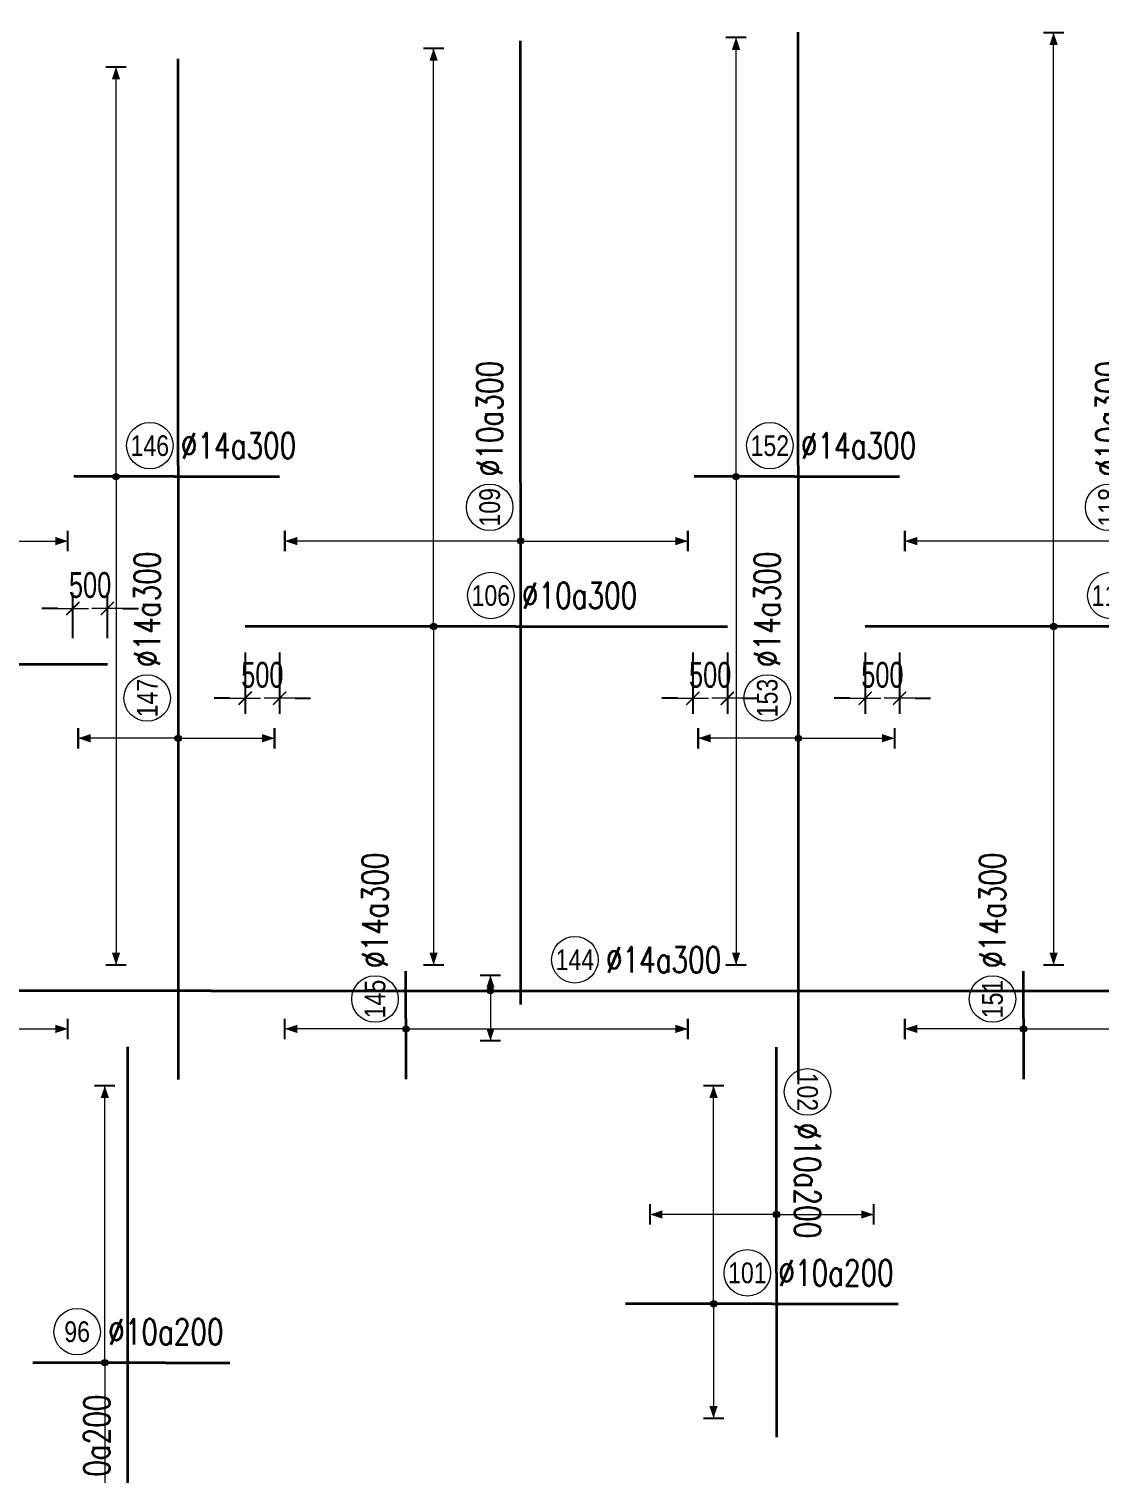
# Model space of a CAD drawing. Header units: millimetres. Extents: x -179076 to 505271, y -18667 to 80933.
# Drawn here: x 43561 to 59096, y 58000 to 78959 of the extents above; entities that cross this region are included whole.
import ezdxf
from ezdxf.enums import TextEntityAlignment as Align

# ---------------------------------------------------------------- set-up
doc = ezdxf.new("R2010")
doc.units = ezdxf.units.MM
doc.layers.get('0').update_dxf_attribs({"lineweight": 20})
doc.layers.get('Defpoints').update_dxf_attribs({"color": 151, "lineweight": 9})
for name, color, linetype, lineweight in [('NDC_S_DIM', 1, 'Continuous', 15), ('NDC_S_REBAR', 4, 'Continuous', 35), ('NDC_S_VN TEXT', 7, 'Continuous', 20)]:
    doc.layers.add(name, color=color, linetype=linetype, lineweight=lineweight)
doc.styles.add('ARIAL', font='arial.ttf', dxfattribs={"width": 0.8})
doc.styles.add('NDC_DIM', font='', dxfattribs={"width": 0.75})
doc.styles.add('NDC_EN TXT', font='romans.shx', dxfattribs={"width": 0.8})
doc.styles.get('NDC_DIM').set_extended_font_data('Dotum')
doc.dimstyles.new('NDC_dim_150', dxfattribs={"dimscale": 150, "dimtxt": 2.5, "dimasz": 1.5, "dimexe": 1.5, "dimexo": 2.5, "dimgap": 1, "dimtad": 1, "dimdec": 0, "dimzin": 0, "dimdsep": 46, "dimtxsty": 'NDC_DIM', "dimblk": 'DIMMARK', "dimcen": 0.09, "dimdle": 1.2, "dimclrd": 1, "dimclre": 1, "dimclrt": 3, "dimadec": 0, "dimazin": 0, "dimtfac": 1, "dimtdec": 0, "dimtix": 1, "dimtofl": 0, "dimtmove": 0, "dimatfit": 3, "dimfxl": 8, "dimfxlon": 1, "dimtolj": 1, "dimtzin": 0, "dimarcsym": 0})

# ---------------------------------------------------------------- blocks, each defined once
blk = doc.blocks.new('DIMMARK')
at = {"layer": 'NDC_S_DIM', "color": 1}
blk.add_line((-1.5, 0), (1, 0), dxfattribs=at)
at = {"layer": 'NDC_S_DIM', "color": 2, "const_width": 0.1}
blk.add_lwpolyline([(-0.424, -0.424), (0.424, 0.424)], dxfattribs=at)
blk = doc.blocks.new('*D243')
at = {"layer": 'Defpoints', "color": 0, "transparency": 16777216}
for p in [(44700, 70548), (44200, 69741), (44700, 69741)]:
    blk.add_point(p, dxfattribs=at)
at = {"layer": 'NDC_S_DIM', "color": 1, "lineweight": -2, "transparency": 16777216}
for p, q in [((44200, 70116), (44200, 70773)), ((44700, 70116), (44700, 70773)), ((43975, 70548), (43750, 70548)), ((44925, 70548), (45150, 70548))]:
    blk.add_line(p, q, dxfattribs=at)
at = {"layer": 'NDC_S_DIM', "color": 1, "lineweight": -2, "transparency": 16777216, "xscale": 225, "yscale": 225, "zscale": 225}
blk.add_blockref('DIMMARK', (44200, 70548), dxfattribs=at)
at = {"layer": 'NDC_S_DIM', "color": 1, "lineweight": -2, "transparency": 16777216, "xscale": 225, "yscale": 225, "zscale": 225, "rotation": 180}
blk.add_blockref('DIMMARK', (44700, 70548), dxfattribs=at)
at = {"layer": 'NDC_S_DIM', "color": 3, "transparency": 16777216, "insert": (44450, 70886), "char_height": 375, "attachment_point": 5, "style": 'NDC_DIM'}
blk.add_mtext('\\A1;500', dxfattribs=at)
blk = doc.blocks.new('*D244')
at = {"layer": 'Defpoints', "color": 0, "transparency": 16777216}
for p in [(46700, 70285), (47200, 70285), (47200, 69245)]:
    blk.add_point(p, dxfattribs=at)
at = {"layer": 'NDC_S_DIM', "color": 1, "lineweight": -2, "transparency": 16777216}
for p, q in [((46700, 69910), (46700, 69020)), ((47200, 69910), (47200, 69020)), ((46475, 69245), (46250, 69245)), ((47425, 69245), (47650, 69245))]:
    blk.add_line(p, q, dxfattribs=at)
at = {"layer": 'NDC_S_DIM', "color": 1, "lineweight": -2, "transparency": 16777216, "xscale": 225, "yscale": 225, "zscale": 225}
blk.add_blockref('DIMMARK', (46700, 69245), dxfattribs=at)
at = {"layer": 'NDC_S_DIM', "color": 1, "lineweight": -2, "transparency": 16777216, "xscale": 225, "yscale": 225, "zscale": 225, "rotation": 180}
blk.add_blockref('DIMMARK', (47200, 69245), dxfattribs=at)
at = {"layer": 'NDC_S_DIM', "color": 3, "transparency": 16777216, "insert": (46950, 69583), "char_height": 375, "attachment_point": 5, "style": 'NDC_DIM'}
blk.add_mtext('\\A1;500', dxfattribs=at)
blk = doc.blocks.new('*D245')
at = {"layer": 'Defpoints', "color": 0, "transparency": 16777216}
for p in [(53200, 70285), (53700, 70285), (53200, 69245)]:
    blk.add_point(p, dxfattribs=at)
at = {"layer": 'NDC_S_DIM', "color": 1, "lineweight": -2, "transparency": 16777216}
for p, q in [((53200, 69910), (53200, 69020)), ((53700, 69910), (53700, 69020)), ((52975, 69245), (52750, 69245)), ((53925, 69245), (54150, 69245))]:
    blk.add_line(p, q, dxfattribs=at)
at = {"layer": 'NDC_S_DIM', "color": 1, "lineweight": -2, "transparency": 16777216, "xscale": 225, "yscale": 225, "zscale": 225}
blk.add_blockref('DIMMARK', (53200, 69245), dxfattribs=at)
at = {"layer": 'NDC_S_DIM', "color": 1, "lineweight": -2, "transparency": 16777216, "xscale": 225, "yscale": 225, "zscale": 225, "rotation": 180}
blk.add_blockref('DIMMARK', (53700, 69245), dxfattribs=at)
at = {"layer": 'NDC_S_DIM', "color": 3, "transparency": 16777216, "insert": (53450, 69583), "char_height": 375, "attachment_point": 5, "style": 'NDC_DIM'}
blk.add_mtext('\\A1;500', dxfattribs=at)
blk = doc.blocks.new('*D246')
at = {"layer": 'Defpoints', "color": 0, "transparency": 16777216}
for p in [(55700, 70285), (56200, 70285), (56200, 69245)]:
    blk.add_point(p, dxfattribs=at)
at = {"layer": 'NDC_S_DIM', "color": 1, "lineweight": -2, "transparency": 16777216}
for p, q in [((55700, 69910), (55700, 69020)), ((56200, 69910), (56200, 69020)), ((55475, 69245), (55250, 69245)), ((56425, 69245), (56650, 69245))]:
    blk.add_line(p, q, dxfattribs=at)
at = {"layer": 'NDC_S_DIM', "color": 1, "lineweight": -2, "transparency": 16777216, "xscale": 225, "yscale": 225, "zscale": 225}
blk.add_blockref('DIMMARK', (55700, 69245), dxfattribs=at)
at = {"layer": 'NDC_S_DIM', "color": 1, "lineweight": -2, "transparency": 16777216, "xscale": 225, "yscale": 225, "zscale": 225, "rotation": 180}
blk.add_blockref('DIMMARK', (56200, 69245), dxfattribs=at)
at = {"layer": 'NDC_S_DIM', "color": 3, "transparency": 16777216, "insert": (55950, 69583), "char_height": 375, "attachment_point": 5, "style": 'NDC_DIM'}
blk.add_mtext('\\A1;500', dxfattribs=at)
blk = doc.blocks.new('*U427')
h = blk.add_hatch(color=6)
edge = h.paths.add_edge_path()
edge.add_arc((27.07, 0), 0.3, 0, 360)
at = {"layer": 'NDC_S_DIM', "color": 8}
for q in [(27.07, 1.49), (27.07, -4.84)]:
    blk.add_line((27.07, 0), q, dxfattribs=at)
for points in [[(26.07, 1.49, 0.2, 0.2, 0), (28.07, 1.49, 0, 0, 0)], [(26.07, -4.84, 0.2, 0.2, 0), (28.07, -4.84, 0, 0, 0)]]:
    blk.add_lwpolyline(points, format="xyseb", dxfattribs=at)
at = {"layer": 'NDC_S_DIM'}
blk.add_circle((35.24, 3), 2.25, dxfattribs=at)
at = {"layer": 'NDC_S_DIM', "color": 6}
blk.add_circle((27.07, 0), 0.3, dxfattribs=at)
at = {"layer": 'NDC_S_DIM', "color": 8}
for points in [[(26.67, 0.29), (27.07, 1.49), (27.47, 0.29)], [(26.67, -3.64), (27.07, -4.84), (27.47, -3.64)]]:
    blk.add_solid(points, dxfattribs=at)
at = {"layer": 'NDC_S_REBAR'}
for q in [(-107.67, 0), (281, 0)]:
    blk.add_line((0, 0), q, dxfattribs=at)
at = {"layer": 'NDC_S_VN TEXT', "color": 3, "style": 'NDC_EN TXT', "width": 0.75}
blk.add_attdef('DKT', (38.24, 1.75), '', height=2.5, dxfattribs=at)
at = {"layer": 'NDC_S_VN TEXT', "style": 'ARIAL', "width": 0.8}
blk.add_attdef('KHT', text='', height=2, dxfattribs=at).set_placement((35.24, 3), align=Align.MIDDLE_CENTER)
blk = doc.blocks.new('*U426')
h = blk.add_hatch(color=6)
edge = h.paths.add_edge_path()
edge.add_arc((-7.93, 0), 0.3, 0, 360)
at = {"layer": 'NDC_S_DIM', "color": 8}
for q in [(-7.93, 55.93), (-7.93, -32.75)]:
    blk.add_line((-7.93, 0), q, dxfattribs=at)
for points in [[(-8.93, 55.93, 0.2, 0.2, 0), (-6.93, 55.93, 0, 0, 0)], [(-8.93, -32.75, 0.2, 0.2, 0), (-6.93, -32.75, 0, 0, 0)]]:
    blk.add_lwpolyline(points, format="xyseb", dxfattribs=at)
at = {"layer": 'NDC_S_DIM'}
blk.add_circle((-2.39, 3), 2.25, dxfattribs=at)
at = {"layer": 'NDC_S_DIM', "color": 6}
blk.add_circle((-7.93, 0), 0.3, dxfattribs=at)
at = {"layer": 'NDC_S_DIM', "color": 8}
for points in [[(-8.33, 54.73), (-7.93, 55.93), (-7.53, 54.73)], [(-8.33, -31.55), (-7.93, -32.75), (-7.53, -31.55)]]:
    blk.add_solid(points, dxfattribs=at)
at = {"layer": 'NDC_S_REBAR'}
for p, q in [((0, 0), (-26.16, 0)), ((-26.16, 0), (-26.16, 0)), ((0, 0), (20.5, 0)), ((20.5, 0), (20.5, 0)), ((20.5, 0), (20.5, 0)), ((-26.16, 0), (-26.16, 0))]:
    blk.add_line(p, q, dxfattribs=at)
at = {"layer": 'NDC_S_VN TEXT', "color": 3, "style": 'NDC_EN TXT', "width": 0.75}
blk.add_attdef('DKT', (0.61, 1.75), '', height=2.5, dxfattribs=at)
at = {"layer": 'NDC_S_VN TEXT', "style": 'ARIAL', "width": 0.8}
blk.add_attdef('KHT', text='', height=2, dxfattribs=at).set_placement((-2.39, 3), align=Align.MIDDLE_CENTER)
blk = doc.blocks.new('*U425')
h = blk.add_hatch(color=6)
edge = h.paths.add_edge_path()
edge.add_arc((-7.93, 0), 0.3, 0, 360)
at = {"layer": 'NDC_S_DIM', "color": 8}
for q in [(-7.93, 57.45), (-7.93, -32.75)]:
    blk.add_line((-7.93, 0), q, dxfattribs=at)
for points in [[(-8.93, 57.45, 0.2, 0.2, 0), (-6.93, 57.45, 0, 0, 0)], [(-8.93, -32.75, 0.2, 0.2, 0), (-6.93, -32.75, 0, 0, 0)]]:
    blk.add_lwpolyline(points, format="xyseb", dxfattribs=at)
at = {"layer": 'NDC_S_DIM'}
blk.add_circle((-2.39, 3), 2.25, dxfattribs=at)
at = {"layer": 'NDC_S_DIM', "color": 6}
blk.add_circle((-7.93, 0), 0.3, dxfattribs=at)
at = {"layer": 'NDC_S_DIM', "color": 8}
for points in [[(-8.33, 56.25), (-7.93, 57.45), (-7.53, 56.25)], [(-8.33, -31.55), (-7.93, -32.75), (-7.53, -31.55)]]:
    blk.add_solid(points, dxfattribs=at)
at = {"layer": 'NDC_S_REBAR'}
for p, q in [((0, 0), (-26.16, 0)), ((-26.16, 0), (-26.16, 0)), ((0, 0), (20.5, 0)), ((20.5, 0), (20.5, 0)), ((20.5, 0), (20.5, 0)), ((-26.16, 0), (-26.16, 0))]:
    blk.add_line(p, q, dxfattribs=at)
at = {"layer": 'NDC_S_VN TEXT', "color": 3, "style": 'NDC_EN TXT', "width": 0.75}
blk.add_attdef('DKT', (0.61, 1.75), '', height=2.5, dxfattribs=at)
at = {"layer": 'NDC_S_VN TEXT', "style": 'ARIAL', "width": 0.8}
blk.add_attdef('KHT', text='', height=2, dxfattribs=at).set_placement((-2.39, 3), align=Align.MIDDLE_CENTER)
blk = doc.blocks.new('*U415')
h = blk.add_hatch(color=6)
edge = h.paths.add_edge_path()
edge.add_arc((-5.66, 0), 0.3, 0, 360)
at = {"layer": 'NDC_S_DIM', "color": 8}
for q in [(-5.66, 39.64), (-5.66, -47.25)]:
    blk.add_line((-5.66, 0), q, dxfattribs=at)
for points in [[(-6.66, 39.64, 0.2, 0.2, 0), (-4.66, 39.64, 0, 0, 0)], [(-6.66, -47.25, 0.2, 0.2, 0), (-4.66, -47.25, 0, 0, 0)]]:
    blk.add_lwpolyline(points, format="xyseb", dxfattribs=at)
at = {"layer": 'NDC_S_DIM'}
blk.add_circle((-2.39, 3), 2.25, dxfattribs=at)
at = {"layer": 'NDC_S_DIM', "color": 6}
blk.add_circle((-5.66, 0), 0.3, dxfattribs=at)
at = {"layer": 'NDC_S_DIM', "color": 8}
for points in [[(-6.06, 38.44), (-5.66, 39.64), (-5.26, 38.44)], [(-6.06, -46.05), (-5.66, -47.25), (-5.26, -46.05)]]:
    blk.add_solid(points, dxfattribs=at)
at = {"layer": 'NDC_S_REBAR'}
for p, q in [((0, 0), (-9.73, 0)), ((-9.73, 0), (-9.73, 0)), ((0, 0), (10.15, 0)), ((10.15, 0), (10.15, 0)), ((10.15, 0), (10.15, 0)), ((-9.73, 0), (-9.73, 0))]:
    blk.add_line(p, q, dxfattribs=at)
at = {"layer": 'NDC_S_VN TEXT', "color": 3, "style": 'NDC_EN TXT', "width": 0.75}
blk.add_attdef('DKT', (0.61, 1.75), '', height=2.5, dxfattribs=at)
at = {"layer": 'NDC_S_VN TEXT', "style": 'ARIAL', "width": 0.8}
blk.add_attdef('KHT', text='', height=2, dxfattribs=at).set_placement((-2.39, 3), align=Align.MIDDLE_CENTER)
blk = doc.blocks.new('*U414')
h = blk.add_hatch(color=6)
edge = h.paths.add_edge_path()
edge.add_arc((-5.66, 0), 0.3, 0, 360)
at = {"layer": 'NDC_S_DIM', "color": 8}
for q in [(-5.66, 42.49), (-5.66, -47.25)]:
    blk.add_line((-5.66, 0), q, dxfattribs=at)
for points in [[(-6.66, 42.49, 0.2, 0.2, 0), (-4.66, 42.49, 0, 0, 0)], [(-6.66, -47.25, 0.2, 0.2, 0), (-4.66, -47.25, 0, 0, 0)]]:
    blk.add_lwpolyline(points, format="xyseb", dxfattribs=at)
at = {"layer": 'NDC_S_DIM'}
blk.add_circle((-2.39, 3), 2.25, dxfattribs=at)
at = {"layer": 'NDC_S_DIM', "color": 6}
blk.add_circle((-5.66, 0), 0.3, dxfattribs=at)
at = {"layer": 'NDC_S_DIM', "color": 8}
for points in [[(-6.06, 41.29), (-5.66, 42.49), (-5.26, 41.29)], [(-6.06, -46.05), (-5.66, -47.25), (-5.26, -46.05)]]:
    blk.add_solid(points, dxfattribs=at)
at = {"layer": 'NDC_S_REBAR'}
for p, q in [((0, 0), (-9.73, 0)), ((-9.73, 0), (-9.73, 0)), ((0, 0), (10.15, 0)), ((10.15, 0), (10.15, 0)), ((10.15, 0), (10.15, 0)), ((-9.73, 0), (-9.73, 0))]:
    blk.add_line(p, q, dxfattribs=at)
at = {"layer": 'NDC_S_VN TEXT', "color": 3, "style": 'NDC_EN TXT', "width": 0.75}
blk.add_attdef('DKT', (0.61, 1.75), '', height=2.5, dxfattribs=at)
at = {"layer": 'NDC_S_VN TEXT', "style": 'ARIAL', "width": 0.8}
blk.add_attdef('KHT', text='', height=2, dxfattribs=at).set_placement((-2.39, 3), align=Align.MIDDLE_CENTER)
blk = doc.blocks.new('*U407')
h = blk.add_hatch(color=6)
edge = h.paths.add_edge_path()
edge.add_arc((-5.66, 0), 0.3, 0, 360)
at = {"layer": 'NDC_S_DIM', "color": 8}
for q in [(-5.66, 16.37), (-5.66, -12.63)]:
    blk.add_line((-5.66, 0), q, dxfattribs=at)
for points in [[(-6.66, 16.37, 0.2, 0.2, 0), (-4.66, 16.37, 0, 0, 0)], [(-6.66, -12.63, 0.2, 0.2, 0), (-4.66, -12.63, 0, 0, 0)]]:
    blk.add_lwpolyline(points, format="xyseb", dxfattribs=at)
at = {"layer": 'NDC_S_DIM'}
blk.add_circle((-2.39, 3), 2.25, dxfattribs=at)
at = {"layer": 'NDC_S_DIM', "color": 6}
blk.add_circle((-5.66, 0), 0.3, dxfattribs=at)
at = {"layer": 'NDC_S_DIM', "color": 8}
for points in [[(-6.06, 15.17), (-5.66, 16.37), (-5.26, 15.17)], [(-6.06, -11.43), (-5.66, -12.63), (-5.26, -11.43)]]:
    blk.add_solid(points, dxfattribs=at)
at = {"layer": 'NDC_S_REBAR'}
for p, q in [((0, 0), (-50.5, 0)), ((-50.5, 0), (-50.5, 0)), ((0, 0), (39.27, 0)), ((39.27, 0), (39.27, 0)), ((39.27, 0), (39.27, 0)), ((-50.5, 0), (-50.5, 0))]:
    blk.add_line(p, q, dxfattribs=at)
at = {"layer": 'NDC_S_VN TEXT', "color": 3, "style": 'NDC_EN TXT', "width": 0.75}
blk.add_attdef('DKT', (0.61, 1.75), '', height=2.5, dxfattribs=at)
at = {"layer": 'NDC_S_VN TEXT', "style": 'ARIAL', "width": 0.8}
blk.add_attdef('KHT', text='', height=2, dxfattribs=at).set_placement((-2.39, 3), align=Align.MIDDLE_CENTER)
blk = doc.blocks.new('*U406')
h = blk.add_hatch(color=6)
edge = h.paths.add_edge_path()
edge.add_arc((-5.66, 0), 0.3, 0, 360)
at = {"layer": 'NDC_S_DIM', "color": 8}
for q in [(-5.66, 22.82), (-5.66, -16.18)]:
    blk.add_line((-5.66, 0), q, dxfattribs=at)
for points in [[(-6.66, 22.82, 0.2, 0.2, 0), (-4.66, 22.82, 0, 0, 0)], [(-6.66, -16.18, 0.2, 0.2, 0), (-4.66, -16.18, 0, 0, 0)]]:
    blk.add_lwpolyline(points, format="xyseb", dxfattribs=at)
at = {"layer": 'NDC_S_DIM'}
blk.add_circle((-2.39, 3), 2.25, dxfattribs=at)
at = {"layer": 'NDC_S_DIM', "color": 6}
blk.add_circle((-5.66, 0), 0.3, dxfattribs=at)
at = {"layer": 'NDC_S_DIM', "color": 8}
for points in [[(-6.06, 21.62), (-5.66, 22.82), (-5.26, 21.62)], [(-6.06, -14.98), (-5.66, -16.18), (-5.26, -14.98)]]:
    blk.add_solid(points, dxfattribs=at)
at = {"layer": 'NDC_S_REBAR'}
for p, q in [((0, 0), (-50.5, 0)), ((-50.5, 0), (-50.5, 0)), ((0, 0), (42.74, 0)), ((42.74, 0), (42.74, 0)), ((42.74, 0), (42.74, 0)), ((-50.5, 0), (-50.5, 0))]:
    blk.add_line(p, q, dxfattribs=at)
at = {"layer": 'NDC_S_VN TEXT', "color": 3, "style": 'NDC_EN TXT', "width": 0.75}
blk.add_attdef('DKT', (0.61, 1.75), '', height=2.5, dxfattribs=at)
at = {"layer": 'NDC_S_VN TEXT', "style": 'ARIAL', "width": 0.8}
blk.add_attdef('KHT', text='', height=2, dxfattribs=at).set_placement((-2.39, 3), align=Align.MIDDLE_CENTER)
blk = doc.blocks.new('*U405')
h = blk.add_hatch(color=6)
edge = h.paths.add_edge_path()
edge.add_arc((-5.66, 0), 0.3, 0, 360)
at = {"layer": 'NDC_S_DIM', "color": 8}
for q in [(-5.66, 22.72), (-5.66, -16.28)]:
    blk.add_line((-5.66, 0), q, dxfattribs=at)
for points in [[(-6.66, 22.72, 0.2, 0.2, 0), (-4.66, 22.72, 0, 0, 0)], [(-6.66, -16.28, 0.2, 0.2, 0), (-4.66, -16.28, 0, 0, 0)]]:
    blk.add_lwpolyline(points, format="xyseb", dxfattribs=at)
at = {"layer": 'NDC_S_DIM'}
blk.add_circle((-2.39, 3), 2.25, dxfattribs=at)
at = {"layer": 'NDC_S_DIM', "color": 6}
blk.add_circle((-5.66, 0), 0.3, dxfattribs=at)
at = {"layer": 'NDC_S_DIM', "color": 8}
for points in [[(-6.06, 21.52), (-5.66, 22.72), (-5.26, 21.52)], [(-6.06, -15.08), (-5.66, -16.28), (-5.26, -15.08)]]:
    blk.add_solid(points, dxfattribs=at)
at = {"layer": 'NDC_S_REBAR'}
for p, q in [((0, 0), (-50.5, 0)), ((-50.5, 0), (-50.5, 0)), ((0, 0), (43.9, 0)), ((43.9, 0), (43.9, 0)), ((43.9, 0), (43.9, 0)), ((-50.5, 0), (-50.5, 0))]:
    blk.add_line(p, q, dxfattribs=at)
at = {"layer": 'NDC_S_VN TEXT', "color": 3, "style": 'NDC_EN TXT', "width": 0.75}
blk.add_attdef('DKT', (0.61, 1.75), '', height=2.5, dxfattribs=at)
at = {"layer": 'NDC_S_VN TEXT', "style": 'ARIAL', "width": 0.8}
blk.add_attdef('KHT', text='', height=2, dxfattribs=at).set_placement((-2.39, 3), align=Align.MIDDLE_CENTER)
blk = doc.blocks.new('*U397')
h = blk.add_hatch(color=6)
edge = h.paths.add_edge_path()
edge.add_arc((-26.39, 0), 0.3, 0, 360)
at = {"layer": 'NDC_S_DIM', "color": 8}
for q in [(-26.39, 9.68), (-26.39, -9.32)]:
    blk.add_line((-26.39, 0), q, dxfattribs=at)
for points in [[(-27.39, 9.68, 0.2, 0.2, 0), (-25.39, 9.68, 0, 0, 0)], [(-27.39, -9.32, 0.2, 0.2, 0), (-25.39, -9.32, 0, 0, 0)]]:
    blk.add_lwpolyline(points, format="xyseb", dxfattribs=at)
at = {"layer": 'NDC_S_DIM'}
blk.add_circle((-22.5, 3), 2.25, dxfattribs=at)
at = {"layer": 'NDC_S_DIM', "color": 6}
blk.add_circle((-26.39, 0), 0.3, dxfattribs=at)
at = {"layer": 'NDC_S_DIM', "color": 8}
for points in [[(-26.79, 8.48), (-26.39, 9.68), (-25.99, 8.48)], [(-26.79, -8.12), (-26.39, -9.32), (-25.99, -8.12)]]:
    blk.add_solid(points, dxfattribs=at)
at = {"layer": 'NDC_S_REBAR'}
for p, q in [((0, 0), (-59.39, 0)), ((-59.39, 0), (-59.39, 0)), ((0, 0), (39.33, 0)), ((39.33, 0), (39.33, 0)), ((39.33, 0), (39.33, 0)), ((-59.39, 0), (-59.39, 0))]:
    blk.add_line(p, q, dxfattribs=at)
at = {"layer": 'NDC_S_VN TEXT', "color": 3, "style": 'NDC_EN TXT', "width": 0.75}
blk.add_attdef('DKT', (-19.5, 1.75), '', height=2.5, dxfattribs=at)
at = {"layer": 'NDC_S_VN TEXT', "style": 'ARIAL', "width": 0.8}
blk.add_attdef('KHT', text='', height=2, dxfattribs=at).set_placement((-22.5, 3), align=Align.MIDDLE_CENTER)
blk = doc.blocks.new('*U396')
h = blk.add_hatch(color=6)
edge = h.paths.add_edge_path()
edge.add_arc((-26.39, 0), 0.3, 0, 360)
at = {"layer": 'NDC_S_DIM', "color": 8}
for q in [(-26.39, 9.68), (-26.39, -9.32)]:
    blk.add_line((-26.39, 0), q, dxfattribs=at)
for points in [[(-27.39, 9.68, 0.2, 0.2, 0), (-25.39, 9.68, 0, 0, 0)], [(-27.39, -9.32, 0.2, 0.2, 0), (-25.39, -9.32, 0, 0, 0)]]:
    blk.add_lwpolyline(points, format="xyseb", dxfattribs=at)
at = {"layer": 'NDC_S_DIM'}
blk.add_circle((-22.5, 3), 2.25, dxfattribs=at)
at = {"layer": 'NDC_S_DIM', "color": 6}
blk.add_circle((-26.39, 0), 0.3, dxfattribs=at)
at = {"layer": 'NDC_S_DIM', "color": 8}
for points in [[(-26.79, 8.48), (-26.39, 9.68), (-25.99, 8.48)], [(-26.79, -8.12), (-26.39, -9.32), (-25.99, -8.12)]]:
    blk.add_solid(points, dxfattribs=at)
at = {"layer": 'NDC_S_REBAR'}
for p, q in [((0, 0), (-59.39, 0)), ((-59.39, 0), (-59.39, 0)), ((0, 0), (41.92, 0)), ((41.92, 0), (41.92, 0)), ((41.92, 0), (41.92, 0)), ((-59.39, 0), (-59.39, 0))]:
    blk.add_line(p, q, dxfattribs=at)
at = {"layer": 'NDC_S_VN TEXT', "color": 3, "style": 'NDC_EN TXT', "width": 0.75}
blk.add_attdef('DKT', (-19.5, 1.75), '', height=2.5, dxfattribs=at)
at = {"layer": 'NDC_S_VN TEXT', "style": 'ARIAL', "width": 0.8}
blk.add_attdef('KHT', text='', height=2, dxfattribs=at).set_placement((-22.5, 3), align=Align.MIDDLE_CENTER)
blk = doc.blocks.new('*U389')
h = blk.add_hatch(color=6)
edge = h.paths.add_edge_path()
edge.add_arc((-1.02, 0), 0.3, 0, 360)
at = {"layer": 'NDC_S_DIM', "color": 8}
for q in [(-1.02, 6.99), (-1.02, -18.01)]:
    blk.add_line((-1.02, 0), q, dxfattribs=at)
for points in [[(-2.02, 6.99, 0.2, 0.2, 0), (-0.02, 6.99, 0, 0, 0)], [(-2.02, -18.01, 0.2, 0.2, 0), (-0.02, -18.01, 0, 0, 0)]]:
    blk.add_lwpolyline(points, format="xyseb", dxfattribs=at)
at = {"layer": 'NDC_S_DIM'}
blk.add_circle((1.87, 3), 2.25, dxfattribs=at)
at = {"layer": 'NDC_S_DIM', "color": 6}
blk.add_circle((-1.02, 0), 0.3, dxfattribs=at)
at = {"layer": 'NDC_S_DIM', "color": 8}
for points in [[(-1.42, 5.79), (-1.02, 6.99), (-0.62, 5.79)], [(-1.42, -16.81), (-1.02, -18.01), (-0.62, -16.81)]]:
    blk.add_solid(points, dxfattribs=at)
at = {"layer": 'NDC_S_REBAR'}
for p, q in [((0, 0), (-5.9, 0)), ((-5.9, 0), (-5.9, 0)), ((0, 0), (4.56, 0)), ((4.56, 0), (4.56, 0)), ((4.56, 0), (4.56, 0)), ((-5.9, 0), (-5.9, 0))]:
    blk.add_line(p, q, dxfattribs=at)
at = {"layer": 'NDC_S_VN TEXT', "color": 3, "style": 'NDC_EN TXT', "width": 0.75}
blk.add_attdef('DKT', (4.87, 1.75), '', height=2.5, dxfattribs=at)
at = {"layer": 'NDC_S_VN TEXT', "style": 'ARIAL', "width": 0.8}
blk.add_attdef('KHT', text='', height=2, dxfattribs=at).set_placement((1.87, 3), align=Align.MIDDLE_CENTER)
blk = doc.blocks.new('*U388')
h = blk.add_hatch(color=6)
edge = h.paths.add_edge_path()
edge.add_arc((-1.02, 0), 0.3, 0, 360)
at = {"layer": 'NDC_S_DIM', "color": 8}
for q in [(-1.02, 11.73), (-1.02, -27.27)]:
    blk.add_line((-1.02, 0), q, dxfattribs=at)
for points in [[(-2.02, 11.73, 0.2, 0.2, 0), (-0.02, 11.73, 0, 0, 0)], [(-2.02, -27.27, 0.2, 0.2, 0), (-0.02, -27.27, 0, 0, 0)]]:
    blk.add_lwpolyline(points, format="xyseb", dxfattribs=at)
at = {"layer": 'NDC_S_DIM'}
blk.add_circle((1.87, 3), 2.25, dxfattribs=at)
at = {"layer": 'NDC_S_DIM', "color": 6}
blk.add_circle((-1.02, 0), 0.3, dxfattribs=at)
at = {"layer": 'NDC_S_DIM', "color": 8}
for points in [[(-1.42, 10.53), (-1.02, 11.73), (-0.62, 10.53)], [(-1.42, -26.07), (-1.02, -27.27), (-0.62, -26.07)]]:
    blk.add_solid(points, dxfattribs=at)
at = {"layer": 'NDC_S_REBAR'}
for p, q in [((0, 0), (-5.9, 0)), ((-5.9, 0), (-5.9, 0)), ((0, 0), (4.56, 0)), ((4.56, 0), (4.56, 0)), ((4.56, 0), (4.56, 0)), ((-5.9, 0), (-5.9, 0))]:
    blk.add_line(p, q, dxfattribs=at)
at = {"layer": 'NDC_S_VN TEXT', "color": 3, "style": 'NDC_EN TXT', "width": 0.75}
blk.add_attdef('DKT', (4.87, 1.75), '', height=2.5, dxfattribs=at)
at = {"layer": 'NDC_S_VN TEXT', "style": 'ARIAL', "width": 0.8}
blk.add_attdef('KHT', text='', height=2, dxfattribs=at).set_placement((1.87, 3), align=Align.MIDDLE_CENTER)
blk = doc.blocks.new('*U387')
h = blk.add_hatch(color=6)
edge = h.paths.add_edge_path()
edge.add_arc((-1.02, 0), 0.3, 0, 360)
at = {"layer": 'NDC_S_DIM', "color": 8}
for q in [(-1.02, 11.48), (-1.02, -27.27)]:
    blk.add_line((-1.02, 0), q, dxfattribs=at)
for points in [[(-2.02, 11.48, 0.2, 0.2, 0), (-0.02, 11.48, 0, 0, 0)], [(-2.02, -27.27, 0.2, 0.2, 0), (-0.02, -27.27, 0, 0, 0)]]:
    blk.add_lwpolyline(points, format="xyseb", dxfattribs=at)
at = {"layer": 'NDC_S_DIM'}
blk.add_circle((1.87, 3), 2.25, dxfattribs=at)
at = {"layer": 'NDC_S_DIM', "color": 6}
blk.add_circle((-1.02, 0), 0.3, dxfattribs=at)
at = {"layer": 'NDC_S_DIM', "color": 8}
for points in [[(-1.42, 10.28), (-1.02, 11.48), (-0.62, 10.28)], [(-1.42, -26.07), (-1.02, -27.27), (-0.62, -26.07)]]:
    blk.add_solid(points, dxfattribs=at)
at = {"layer": 'NDC_S_REBAR'}
for p, q in [((0, 0), (-5.9, 0)), ((-5.9, 0), (-5.9, 0)), ((0, 0), (4.56, 0)), ((4.56, 0), (4.56, 0)), ((4.56, 0), (4.56, 0)), ((-5.9, 0), (-5.9, 0))]:
    blk.add_line(p, q, dxfattribs=at)
at = {"layer": 'NDC_S_VN TEXT', "color": 3, "style": 'NDC_EN TXT', "width": 0.75}
blk.add_attdef('DKT', (4.87, 1.75), '', height=2.5, dxfattribs=at)
at = {"layer": 'NDC_S_VN TEXT', "style": 'ARIAL', "width": 0.8}
blk.add_attdef('KHT', text='', height=2, dxfattribs=at).set_placement((1.87, 3), align=Align.MIDDLE_CENTER)
blk = doc.blocks.new('*U381')
h = blk.add_hatch(color=6)
edge = h.paths.add_edge_path()
edge.add_arc((-2.99, 0), 0.3, 0, 360)
at = {"layer": 'NDC_S_DIM', "color": 8}
for q in [(-2.99, 54.24), (-2.99, -29.12)]:
    blk.add_line((-2.99, 0), q, dxfattribs=at)
for points in [[(-3.99, 54.24, 0.2, 0.2, 0), (-1.99, 54.24, 0, 0, 0)], [(-3.99, -29.12, 0.2, 0.2, 0), (-1.99, -29.12, 0, 0, 0)]]:
    blk.add_lwpolyline(points, format="xyseb", dxfattribs=at)
at = {"layer": 'NDC_S_DIM'}
blk.add_circle((2.1, 3), 2.25, dxfattribs=at)
at = {"layer": 'NDC_S_DIM', "color": 6}
blk.add_circle((-2.99, 0), 0.3, dxfattribs=at)
at = {"layer": 'NDC_S_DIM', "color": 8}
for points in [[(-3.39, 53.04), (-2.99, 54.24), (-2.59, 53.04)], [(-3.39, -27.92), (-2.99, -29.12), (-2.59, -27.92)]]:
    blk.add_solid(points, dxfattribs=at)
at = {"layer": 'NDC_S_REBAR'}
for p, q in [((0, 0), (-57.24, 0)), ((-57.24, 0), (-57.24, 0)), ((0, 0), (37.88, 0)), ((37.88, 0), (37.88, 0)), ((37.88, 0), (37.88, 0)), ((-57.24, 0), (-57.24, 0))]:
    blk.add_line(p, q, dxfattribs=at)
at = {"layer": 'NDC_S_VN TEXT', "color": 3, "style": 'NDC_EN TXT', "width": 0.75}
blk.add_attdef('DKT', (5.1, 1.75), '', height=2.5, dxfattribs=at)
at = {"layer": 'NDC_S_VN TEXT', "style": 'ARIAL', "width": 0.8}
blk.add_attdef('KHT', text='', height=2, dxfattribs=at).set_placement((2.1, 3), align=Align.MIDDLE_CENTER)
blk = doc.blocks.new('*U372')
h = blk.add_hatch(color=6)
edge = h.paths.add_edge_path()
edge.add_arc((-5.86, 0), 0.3, 0, 360)
at = {"layer": 'NDC_S_DIM', "color": 8}
for q in [(-5.86, 26.81), (-5.86, -48.19)]:
    blk.add_line((-5.86, 0), q, dxfattribs=at)
for points in [[(-6.86, 26.81, 0.2, 0.2, 0), (-4.86, 26.81, 0, 0, 0)], [(-6.86, -48.19, 0.2, 0.2, 0), (-4.86, -48.19, 0, 0, 0)]]:
    blk.add_lwpolyline(points, format="xyseb", dxfattribs=at)
at = {"layer": 'NDC_S_DIM'}
blk.add_circle((-8.54, 3), 2.25, dxfattribs=at)
at = {"layer": 'NDC_S_DIM', "color": 6}
blk.add_circle((-5.86, 0), 0.3, dxfattribs=at)
at = {"layer": 'NDC_S_DIM', "color": 8}
for points in [[(-6.26, 25.61), (-5.86, 26.81), (-5.46, 25.61)], [(-6.26, -46.99), (-5.86, -48.19), (-5.46, -46.99)]]:
    blk.add_solid(points, dxfattribs=at)
at = {"layer": 'NDC_S_REBAR'}
for p, q in [((0, 0), (-12.82, 0)), ((-12.82, 0), (-12.82, 0)), ((0, 0), (6.25, 0)), ((6.25, 0), (6.25, 0)), ((6.25, 0), (6.25, 0)), ((-12.82, 0), (-12.82, 0))]:
    blk.add_line(p, q, dxfattribs=at)
at = {"layer": 'NDC_S_VN TEXT', "color": 3, "style": 'NDC_EN TXT', "width": 0.75}
blk.add_attdef('DKT', (-5.54, 1.75), '', height=2.5, dxfattribs=at)
at = {"layer": 'NDC_S_VN TEXT', "style": 'ARIAL', "width": 0.8}
blk.add_attdef('KHT', text='', height=2, dxfattribs=at).set_placement((-8.54, 3), align=Align.MIDDLE_CENTER)
blk = doc.blocks.new('*U371')
h = blk.add_hatch(color=6)
edge = h.paths.add_edge_path()
edge.add_arc((-5.86, 0), 0.3, 0, 360)
at = {"layer": 'NDC_S_DIM', "color": 8}
for q in [(-5.86, 6.81), (-5.86, -7.52)]:
    blk.add_line((-5.86, 0), q, dxfattribs=at)
for points in [[(-6.86, 6.81, 0.2, 0.2, 0), (-4.86, 6.81, 0, 0, 0)], [(-6.86, -7.52, 0.2, 0.2, 0), (-4.86, -7.52, 0, 0, 0)]]:
    blk.add_lwpolyline(points, format="xyseb", dxfattribs=at)
at = {"layer": 'NDC_S_DIM'}
blk.add_circle((6.27, 3), 2.25, dxfattribs=at)
at = {"layer": 'NDC_S_DIM', "color": 6}
blk.add_circle((-5.86, 0), 0.3, dxfattribs=at)
at = {"layer": 'NDC_S_DIM', "color": 8}
for points in [[(-6.26, 5.61), (-5.86, 6.81), (-5.46, 5.61)], [(-6.26, -6.32), (-5.86, -7.52), (-5.46, -6.32)]]:
    blk.add_solid(points, dxfattribs=at)
at = {"layer": 'NDC_S_REBAR'}
for p, q in [((0, 0), (-28.4, 0)), ((-28.4, 0), (-28.4, 0)), ((0, 0), (54.07, 0)), ((54.07, 0), (54.07, 0)), ((54.07, 0), (54.07, 0)), ((-28.4, 0), (-28.4, 0))]:
    blk.add_line(p, q, dxfattribs=at)
at = {"layer": 'NDC_S_VN TEXT', "color": 3, "style": 'NDC_EN TXT', "width": 0.75}
blk.add_attdef('DKT', (9.27, 1.75), '', height=2.5, dxfattribs=at)
at = {"layer": 'NDC_S_VN TEXT', "style": 'ARIAL', "width": 0.8}
blk.add_attdef('KHT', text='', height=2, dxfattribs=at).set_placement((6.27, 3), align=Align.MIDDLE_CENTER)
blk = doc.blocks.new('*U353')
h = blk.add_hatch(color=6)
edge = h.paths.add_edge_path()
edge.add_arc((-5.66, 0), 0.3, 0, 360)
at = {"layer": 'NDC_S_DIM', "color": 8}
for q in [(-5.66, 9.41), (-5.66, -12.25)]:
    blk.add_line((-5.66, 0), q, dxfattribs=at)
for points in [[(-6.66, 9.41, 0.2, 0.2, 0), (-4.66, 9.41, 0, 0, 0)], [(-6.66, -12.25, 0.2, 0.2, 0), (-4.66, -12.25, 0, 0, 0)]]:
    blk.add_lwpolyline(points, format="xyseb", dxfattribs=at)
at = {"layer": 'NDC_S_DIM'}
blk.add_circle((-17.52, 3), 2.25, dxfattribs=at)
at = {"layer": 'NDC_S_DIM', "color": 6}
blk.add_circle((-5.66, 0), 0.3, dxfattribs=at)
at = {"layer": 'NDC_S_DIM', "color": 8}
for points in [[(-6.06, 8.21), (-5.66, 9.41), (-5.26, 8.21)], [(-6.06, -11.05), (-5.66, -12.25), (-5.26, -11.05)]]:
    blk.add_solid(points, dxfattribs=at)
at = {"layer": 'NDC_S_REBAR'}
for p, q in [((0, 0), (-21.84, 0)), ((-21.84, 0), (-21.84, 0)), ((0, 0), (15.9, 0)), ((15.9, 0), (15.9, 0)), ((15.9, 0), (15.9, 0)), ((-21.84, 0), (-21.84, 0))]:
    blk.add_line(p, q, dxfattribs=at)
at = {"layer": 'NDC_S_VN TEXT', "color": 3, "style": 'NDC_EN TXT', "width": 0.75}
blk.add_attdef('DKT', (-14.52, 1.75), '', height=2.5, dxfattribs=at)
at = {"layer": 'NDC_S_VN TEXT', "style": 'ARIAL', "width": 0.8}
blk.add_attdef('KHT', text='', height=2, dxfattribs=at).set_placement((-17.52, 3), align=Align.MIDDLE_CENTER)
blk = doc.blocks.new('*U352')
h = blk.add_hatch(color=6)
edge = h.paths.add_edge_path()
edge.add_arc((-5.66, 0), 0.3, 0, 360)
at = {"layer": 'NDC_S_DIM', "color": 8}
for q in [(-5.66, 21.12), (-5.66, -11.08)]:
    blk.add_line((-5.66, 0), q, dxfattribs=at)
for points in [[(-6.66, 21.12, 0.2, 0.2, 0), (-4.66, 21.12, 0, 0, 0)], [(-6.66, -11.08, 0.2, 0.2, 0), (-4.66, -11.08, 0, 0, 0)]]:
    blk.add_lwpolyline(points, format="xyseb", dxfattribs=at)
at = {"layer": 'NDC_S_DIM'}
blk.add_circle((-2.39, 3), 2.25, dxfattribs=at)
at = {"layer": 'NDC_S_DIM', "color": 6}
blk.add_circle((-5.66, 0), 0.3, dxfattribs=at)
at = {"layer": 'NDC_S_DIM', "color": 8}
for points in [[(-6.06, 19.92), (-5.66, 21.12), (-5.26, 19.92)], [(-6.06, -9.88), (-5.66, -11.08), (-5.26, -9.88)]]:
    blk.add_solid(points, dxfattribs=at)
at = {"layer": 'NDC_S_REBAR'}
for p, q in [((0, 0), (-14.19, 0)), ((-14.19, 0), (-14.19, 0)), ((0, 0), (12.21, 0)), ((12.21, 0), (12.21, 0)), ((12.21, 0), (12.21, 0)), ((-14.19, 0), (-14.19, 0))]:
    blk.add_line(p, q, dxfattribs=at)
at = {"layer": 'NDC_S_VN TEXT', "color": 3, "style": 'NDC_EN TXT', "width": 0.75}
blk.add_attdef('DKT', (0.61, 1.75), '', height=2.5, dxfattribs=at)
at = {"layer": 'NDC_S_VN TEXT', "style": 'ARIAL', "width": 0.8}
blk.add_attdef('KHT', text='', height=2, dxfattribs=at).set_placement((-2.39, 3), align=Align.MIDDLE_CENTER)

msp = doc.modelspace()

# ---------------------------------------------------------------- block references
at = {"xscale": 150, "yscale": 150, "zscale": 150}
for name, p, values in [('*U414', (54674.9, 72461.4), {'KHT': '152', 'DKT': '%%c14a300'}), ('*U425', (59625.1, 70286.3), {'KHT': '117', 'DKT': '%%C10a300'}), ('*U426', (50625.1, 70286.3), {'KHT': '106', 'DKT': '%%C10a300'}), ('*U415', (45674.9, 72461.4), {'KHT': '146', 'DKT': '%%c14a300'}), ('*U381', (39018.9, 69742.1), {'KHT': '98', 'DKT': '%%C10a300'}), ('*U427', (46200.6, 65000.3), {'KHT': '144', 'DKT': '%%c14a300'}), ('*U372', (45542.5, 59602.4), {'KHT': '96', 'DKT': '%%C10a200'}), ('*U352', (54348, 60456.6), {'KHT': '101', 'DKT': '%%C10a200'})]:
    msp.add_blockref(name, p, dxfattribs=at).add_auto_attribs(values)
for name, p, rotation, values in [('*U396', (54728.2, 72623.2), 90, {'KHT': '153', 'DKT': '%%c14a300'}), ('*U405', (59683.6, 72374.9), 90, {'KHT': '118', 'DKT': '%%C10a300'}), ('*U406', (50699.2, 72374.9), 90, {'KHT': '109', 'DKT': '%%C10a300'}), ('*U397', (45728.2, 72623.2), 90, {'KHT': '147', 'DKT': '%%c14a300'}), ('*U407', (42230.9, 72374.9), 90, {'KHT': '104', 'DKT': '%%C10a300'}), ('*U389', (41424.2, 64599.9), 90, {'KHT': '140', 'DKT': '%%c14a300'}), ('*U388', (49034.9, 64599.9), 90, {'KHT': '145', 'DKT': '%%c14a300'}), ('*U387', (57997.8, 64599.9), 90, {'KHT': '151', 'DKT': '%%c14a300'}), ('*U371', (44997, 56074.2), 90, {'KHT': '93', 'DKT': '%%C10a200'}), ('*U353', (54413, 60904.3), 270, {'KHT': '102', 'DKT': '%%C10a200'})]:
    msp.add_blockref(name, p, dxfattribs=dict(at, rotation=rotation)).add_auto_attribs(values)

# ---------------------------------------------------------------- dimensions: what is measured, and where the dimension line sits
at = {"layer": 'NDC_S_DIM'}
for base, p1, p2, picture, middle in [((44700, 70548.1), (44200, 69740.6), (44700, 69740.6), '*D243', (44450, 70885.8)), ((47200, 69244.9), (46700, 70284.7), (47200, 70284.7), '*D244', (46950, 69582.6)), ((53200, 69244.9), (53700, 70284.7), (53200, 70284.7), '*D245', (53450, 69582.6)), ((56200, 69244.9), (55700, 70284.7), (56200, 70284.7), '*D246', (55950, 69582.6))]:
    dim = msp.add_linear_dim(base=base, p1=p1, p2=p2, dimstyle='NDC_dim_150', dxfattribs=at)
    dim.commit()
    dim.dimension.update_dxf_attribs({"geometry": picture, "text_midpoint": middle})

doc.saveas('drawing.dxf')
